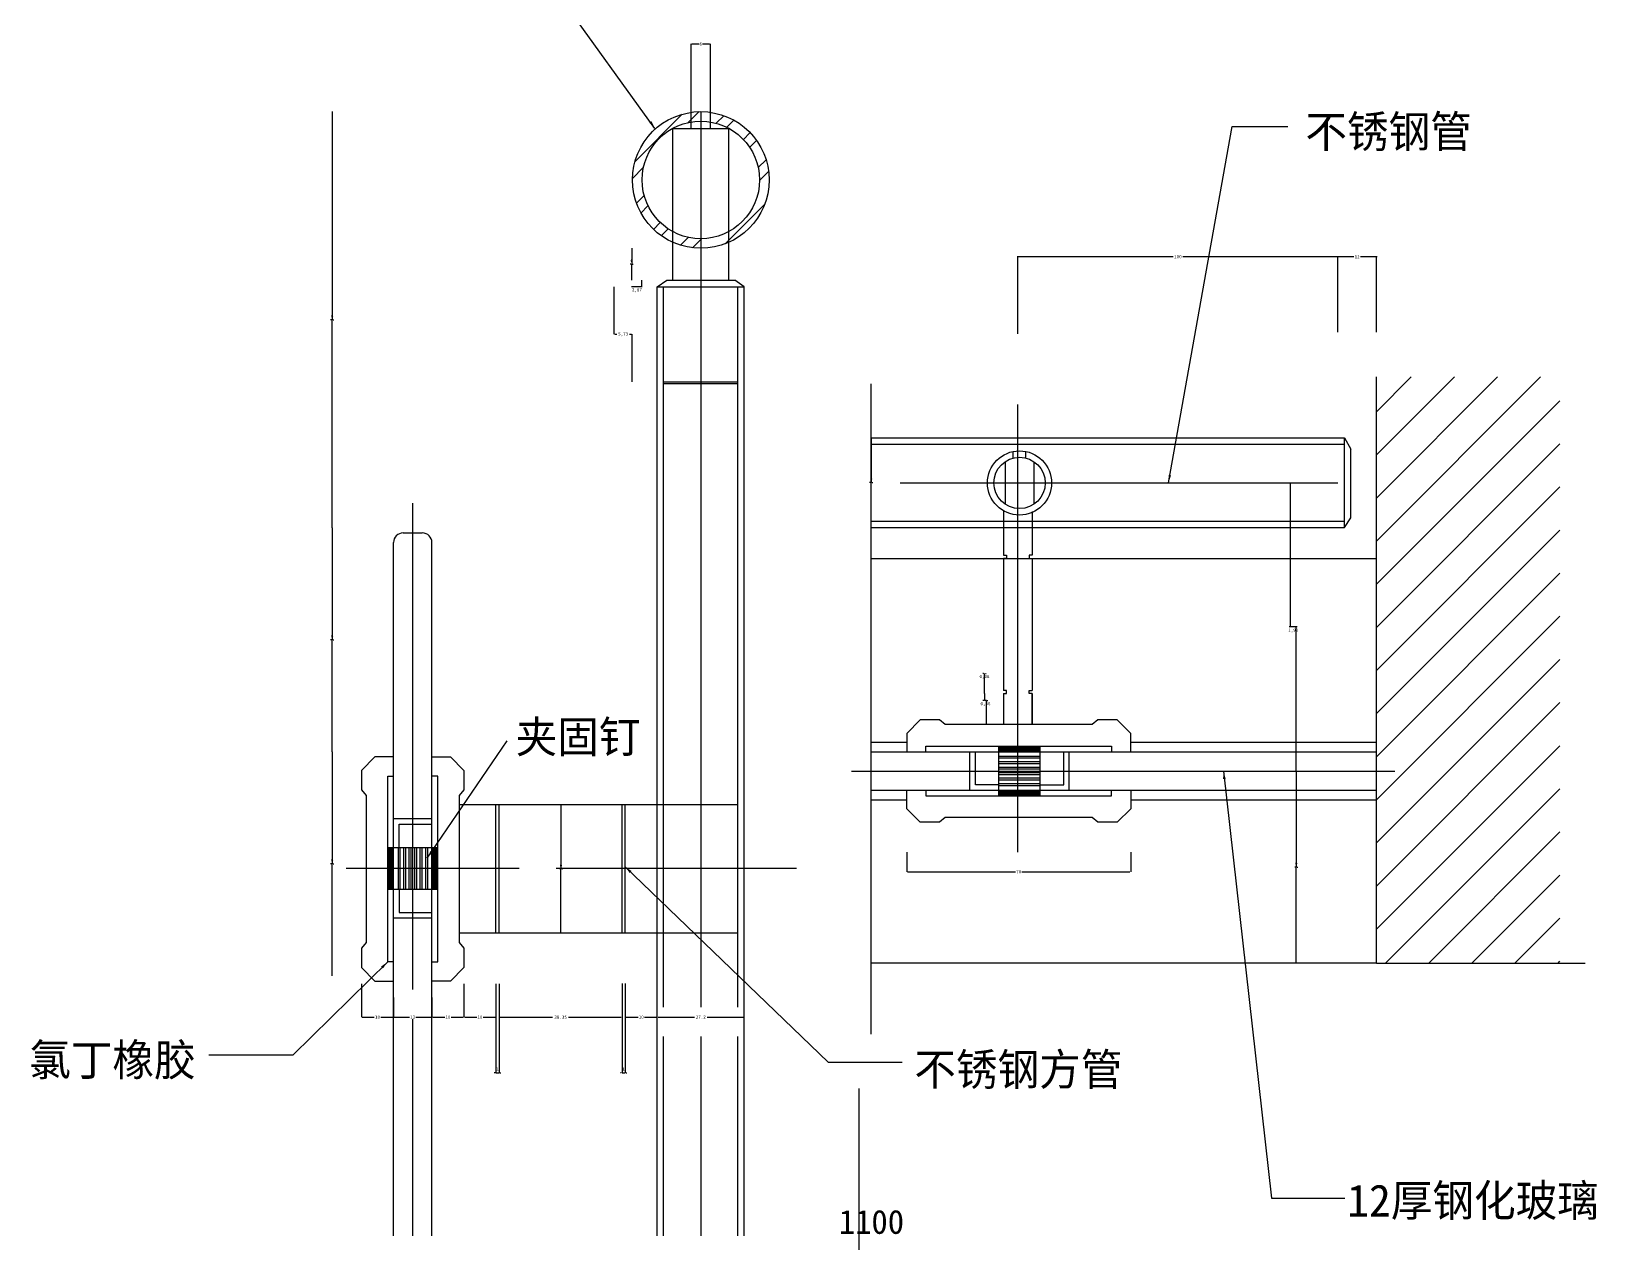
# Model space of a CAD drawing. Header units: metres. Extents: x 400 to 898, y 11 to 1185.
# Drawn here: x 399.7 to 888.8, y 398.4 to 777.2 of the extents above; entities that cross this region are included whole.
import ezdxf

# ---------------------------------------------------------------- set-up
doc = ezdxf.new("R2010")
doc.units = ezdxf.units.M
for name, color, linetype in [('2', 2, 'Continuous'), ('3', 3, 'Continuous'), ('4', 4, 'Continuous'), ('7', 7, 'Continuous'), ('BH', 3, 'Continuous'), ('DIM', 3, 'Continuous'), ('TEXT', 3, 'Continuous')]:
    doc.layers.add(name, color=color, linetype=linetype)
doc.dimstyles.get("Standard").update_dxf_attribs({"dimtxt": 2.5, "dimasz": 2.5, "dimexe": 1.25, "dimexo": 0.625, "dimtad": 1, "dimcen": 2.5, "dimazin": 3, "dimtfac": 1, "dimtmove": 0, "dimatfit": 3})

# ---------------------------------------------------------------- blocks, each defined once
blk = doc.blocks.new('*D21')
for p, q in [((502.88, 479.61), (502.88, 469.17)), ((512.88, 475.35), (512.88, 469.17)), ((503.13, 469.17), (506.88, 469.17)), ((508.88, 469.17), (512.63, 469.17))]:
    blk.add_line(p, q)
at = {"layer": 'Defpoints'}
for p in [(502.88, 479.61), (512.88, 475.35), (502.88, 469.17)]:
    blk.add_point(p, dxfattribs=at)
at = {"layer": 'DIM', "insert": (507.88, 469.17), "char_height": 1, "attachment_point": 5}
blk.add_mtext('10', dxfattribs=at)
blk = doc.blocks.new('*D22')
for p, q in [((512.88, 475.35), (512.88, 469.17)), ((524.88, 475.35), (524.88, 469.17)), ((513.13, 469.17), (517.88, 469.17)), ((519.88, 469.17), (524.63, 469.17))]:
    blk.add_line(p, q)
at = {"layer": 'Defpoints'}
for p in [(512.88, 475.35), (524.88, 475.35), (512.88, 469.17)]:
    blk.add_point(p, dxfattribs=at)
at = {"layer": 'DIM', "insert": (518.88, 469.17), "char_height": 1, "attachment_point": 5}
blk.add_mtext('12', dxfattribs=at)
blk = doc.blocks.new('*D26')
for p, q in [((493.74, 622.07), (493.74, 587.07)), ((493.49, 587.07), (493.24, 587.07)), ((493.74, 552.07), (493.74, 587.07)), ((493.74, 587.07), (493.74, 587.07)), ((493.99, 587.07), (494.24, 587.07))]:
    blk.add_line(p, q)
at = {"layer": 'Defpoints'}
for p in [(493.74, 622.07), (493.74, 587.07), (493.74, 552.07)]:
    blk.add_point(p, dxfattribs=at)
at = {"layer": 'DIM', "insert": (493.74, 588.195), "char_height": 1, "attachment_point": 5}
blk.add_mtext('0', dxfattribs=at)
blk = doc.blocks.new('*D27')
for p, q in [((493.74, 552.07), (493.74, 517.07)), ((493.49, 517.07), (493.24, 517.07)), ((493.74, 482.07), (493.74, 517.07)), ((493.74, 517.07), (493.74, 517.07)), ((493.99, 517.07), (494.24, 517.07))]:
    blk.add_line(p, q)
at = {"layer": 'Defpoints'}
for p in [(493.74, 552.07), (493.74, 517.07), (493.74, 482.07)]:
    blk.add_point(p, dxfattribs=at)
at = {"layer": 'DIM', "insert": (493.74, 518.195), "char_height": 1, "attachment_point": 5}
blk.add_mtext('0', dxfattribs=at)
blk = doc.blocks.new('*D28')
for p, q in [((493.74, 752.07), (493.74, 687.07)), ((493.49, 687.07), (493.24, 687.07)), ((493.74, 622.07), (493.74, 687.07)), ((493.74, 687.07), (493.74, 687.07)), ((493.99, 687.07), (494.24, 687.07))]:
    blk.add_line(p, q)
at = {"layer": 'Defpoints'}
for p in [(493.74, 752.07), (493.74, 687.07), (493.74, 622.07)]:
    blk.add_point(p, dxfattribs=at)
at = {"layer": 'DIM', "insert": (493.74, 688.195), "char_height": 1, "attachment_point": 5}
blk.add_mtext('0', dxfattribs=at)
blk = doc.blocks.new('*D30')
for p, q in [((673.2, 520.68), (673.2, 514.58)), ((743.2, 520.68), (743.2, 514.58)), ((673.45, 514.58), (707.2, 514.58)), ((709.2, 514.58), (742.95, 514.58))]:
    blk.add_line(p, q)
at = {"layer": 'Defpoints'}
for p in [(673.2, 520.68), (743.2, 520.68), (673.2, 514.58)]:
    blk.add_point(p, dxfattribs=at)
at = {"layer": 'DIM', "insert": (708.2, 514.58), "char_height": 1, "attachment_point": 5}
blk.add_mtext('70', dxfattribs=at)
blk = doc.blocks.new('*D31')
for p, q in [((697.28, 568.11), (697.03, 568.11)), ((697.53, 570.23), (697.53, 568.11)), ((698.09, 568.11), (697.53, 568.11)), ((698.09, 560.56), (698.09, 568.11)), ((698.34, 568.11), (698.59, 568.11))]:
    blk.add_line(p, q)
at = {"layer": 'Defpoints'}
for p in [(697.53, 570.23), (698.09, 568.11), (698.09, 560.56)]:
    blk.add_point(p, dxfattribs=at)
at = {"layer": 'DIM', "insert": (697.81, 566.985), "char_height": 1, "attachment_point": 5}
blk.add_mtext('0,56', dxfattribs=at)
blk = doc.blocks.new('*D32')
for p, q in [((697.22, 576.58), (696.97, 576.58)), ((697.47, 571.23), (697.47, 576.58)), ((697.53, 576.58), (697.47, 576.58)), ((697.53, 570.23), (697.53, 576.58)), ((697.78, 576.58), (698.03, 576.58))]:
    blk.add_line(p, q)
at = {"layer": 'Defpoints'}
for p in [(697.53, 576.58), (697.47, 571.23), (697.53, 570.23)]:
    blk.add_point(p, dxfattribs=at)
at = {"layer": 'DIM', "insert": (697.5, 575.455), "char_height": 1, "attachment_point": 5}
blk.add_mtext('0,06', dxfattribs=at)
blk = doc.blocks.new('*D33')
for p, q in [((605.88, 751.85), (605.88, 773.21)), ((606.13, 773.21), (608.38, 773.21)), ((609.38, 773.21), (611.63, 773.21)), ((611.88, 751.85), (611.88, 773.21))]:
    blk.add_line(p, q)
at = {"layer": 'Defpoints'}
for p in [(605.88, 773.21), (605.88, 751.85), (611.88, 751.85)]:
    blk.add_point(p, dxfattribs=at)
at = {"layer": 'DIM', "insert": (608.88, 773.21), "char_height": 1, "attachment_point": 5}
blk.add_mtext('6', dxfattribs=at)
blk = doc.blocks.new('*D34')
for p, q in [((595.28, 461.67), (595.28, 469.17)), ((595.53, 469.17), (606.88, 469.17)), ((610.88, 469.17), (622.23, 469.17)), ((622.48, 461.67), (622.48, 469.17))]:
    blk.add_line(p, q)
at = {"layer": 'Defpoints'}
for p in [(595.28, 469.17), (595.28, 461.67), (622.48, 461.67)]:
    blk.add_point(p, dxfattribs=at)
at = {"layer": 'DIM', "insert": (608.88, 469.17), "char_height": 1, "attachment_point": 5}
blk.add_mtext('27.2', dxfattribs=at)
blk = doc.blocks.new('*D35')
for p, q in [((565.2, 535.45), (565.2, 515.45)), ((564.95, 515.45), (564.7, 515.45)), ((565.2, 495.45), (565.2, 515.45)), ((565.2, 515.45), (565.2, 515.45)), ((565.45, 515.45), (565.7, 515.45))]:
    blk.add_line(p, q)
at = {"layer": 'Defpoints'}
for p in [(565.2, 535.45), (565.2, 515.45), (565.2, 495.45)]:
    blk.add_point(p, dxfattribs=at)
at = {"layer": 'DIM', "insert": (565.2, 516.575), "char_height": 1, "attachment_point": 5}
blk.add_mtext('0', dxfattribs=at)
blk = doc.blocks.new('*D36')
for p, q in [((584.28, 479.72), (584.28, 469.17)), ((545.88, 475.31), (545.88, 469.17)), ((546.13, 469.17), (562.58, 469.17)), ((567.58, 469.17), (584.03, 469.17))]:
    blk.add_line(p, q)
at = {"layer": 'Defpoints'}
for p in [(584.28, 479.72), (545.88, 475.31), (545.88, 469.17)]:
    blk.add_point(p, dxfattribs=at)
at = {"layer": 'DIM', "insert": (565.08, 469.17), "char_height": 1, "attachment_point": 5}
blk.add_mtext('38.35', dxfattribs=at)
blk = doc.blocks.new('*D37')
for p, q in [((534.88, 479.61), (534.88, 469.17)), ((524.88, 475.35), (524.88, 469.17)), ((525.13, 469.17), (528.88, 469.17)), ((530.88, 469.17), (534.63, 469.17))]:
    blk.add_line(p, q)
at = {"layer": 'Defpoints'}
for p in [(534.88, 479.61), (524.88, 475.35), (524.88, 469.17)]:
    blk.add_point(p, dxfattribs=at)
at = {"layer": 'DIM', "insert": (529.88, 469.17), "char_height": 1, "attachment_point": 5}
blk.add_mtext('10', dxfattribs=at)
blk = doc.blocks.new('*D38')
for p, q in [((534.88, 479.61), (534.88, 469.17)), ((544.88, 479.56), (544.88, 469.17)), ((535.13, 469.17), (538.88, 469.17)), ((540.88, 469.17), (544.63, 469.17))]:
    blk.add_line(p, q)
at = {"layer": 'Defpoints'}
for p in [(534.88, 479.61), (544.88, 479.56), (534.88, 469.17)]:
    blk.add_point(p, dxfattribs=at)
at = {"layer": 'DIM', "insert": (539.88, 469.17), "char_height": 1, "attachment_point": 5}
blk.add_mtext('10', dxfattribs=at)
blk = doc.blocks.new('*D39')
for p, q in [((545.88, 479.56), (545.88, 451.8)), ((544.88, 475.31), (544.88, 451.8)), ((544.63, 451.8), (544.38, 451.8)), ((544.88, 451.8), (545.88, 451.8)), ((546.13, 451.8), (546.38, 451.8))]:
    blk.add_line(p, q)
at = {"layer": 'Defpoints'}
for p in [(545.88, 479.56), (544.88, 475.31), (544.88, 451.8)]:
    blk.add_point(p, dxfattribs=at)
at = {"layer": 'DIM', "insert": (545.38, 452.925), "char_height": 1, "attachment_point": 5}
blk.add_mtext('1', dxfattribs=at)
blk = doc.blocks.new('*D40')
for p, q in [((585.28, 479.65), (585.28, 451.8)), ((584.28, 475.31), (584.28, 451.8)), ((584.03, 451.8), (583.78, 451.8)), ((584.28, 451.8), (585.28, 451.8)), ((585.53, 451.8), (585.78, 451.8))]:
    blk.add_line(p, q)
at = {"layer": 'Defpoints'}
for p in [(585.28, 479.65), (584.28, 475.31), (584.28, 451.8)]:
    blk.add_point(p, dxfattribs=at)
at = {"layer": 'DIM', "insert": (584.78, 452.925), "char_height": 1, "attachment_point": 5}
blk.add_mtext('1', dxfattribs=at)
blk = doc.blocks.new('*D41')
for p, q in [((585.28, 475.31), (585.28, 469.17)), ((585.53, 469.17), (589.28, 469.17)), ((591.28, 469.17), (595.03, 469.17)), ((595.28, 461.67), (595.28, 469.17))]:
    blk.add_line(p, q)
at = {"layer": 'Defpoints'}
for p in [(585.28, 475.31), (585.28, 469.17), (595.28, 461.67)]:
    blk.add_point(p, dxfattribs=at)
at = {"layer": 'DIM', "insert": (590.28, 469.17), "char_height": 1, "attachment_point": 5}
blk.add_mtext('10', dxfattribs=at)
blk = doc.blocks.new('*D42')
for p, q in [((581.76, 697.38), (581.76, 682.5)), ((582.01, 682.5), (582.625, 682.5)), ((586.625, 682.5), (587.24, 682.5)), ((587.49, 667.63), (587.49, 682.5))]:
    blk.add_line(p, q)
at = {"layer": 'Defpoints'}
for p in [(581.76, 697.38), (581.76, 682.5), (587.49, 667.63)]:
    blk.add_point(p, dxfattribs=at)
at = {"layer": 'DIM', "insert": (584.625, 682.5), "char_height": 1, "attachment_point": 5}
blk.add_mtext('5,73', dxfattribs=at)
blk = doc.blocks.new('*D43')
for p, q in [((587.29, 709.37), (587.29, 704.37)), ((587.04, 704.37), (586.79, 704.37)), ((587.29, 699.38), (587.29, 704.37)), ((587.29, 704.37), (587.29, 704.37)), ((587.54, 704.37), (587.79, 704.37))]:
    blk.add_line(p, q)
at = {"layer": 'Defpoints'}
for p in [(587.29, 709.37), (587.29, 704.37), (587.29, 699.38)]:
    blk.add_point(p, dxfattribs=at)
at = {"layer": 'DIM', "insert": (587.29, 705.495), "char_height": 1, "attachment_point": 5}
blk.add_mtext('0', dxfattribs=at)
blk = doc.blocks.new('*D44')
for p, q in [((590.36, 699.38), (590.36, 697.38)), ((590.61, 697.38), (587.24, 697.38)), ((587.49, 697.38), (587.49, 697.38))]:
    blk.add_line(p, q)
at = {"layer": 'Defpoints'}
for p in [(590.36, 699.38), (587.49, 697.38), (590.36, 697.38)]:
    blk.add_point(p, dxfattribs=at)
at = {"layer": 'DIM', "insert": (588.925, 696.255), "char_height": 1, "attachment_point": 5}
blk.add_mtext('2,87', dxfattribs=at)
blk = doc.blocks.new('*D45')
for p, q in [((662.13, 650.16), (662.13, 636.16)), ((661.88, 636.16), (661.63, 636.16)), ((662.13, 622.16), (662.13, 636.16)), ((662.13, 636.16), (662.13, 636.16)), ((662.38, 636.16), (662.63, 636.16))]:
    blk.add_line(p, q)
at = {"layer": 'Defpoints'}
for p in [(662.13, 650.16), (662.13, 636.16), (662.13, 622.16)]:
    blk.add_point(p, dxfattribs=at)
at = {"layer": 'BH', "insert": (662.13, 637.285), "char_height": 1, "attachment_point": 5}
blk.add_mtext('0', dxfattribs=at)
blk = doc.blocks.new('*D46')
for p, q in [((794.91, 546.06), (794.91, 516.06)), ((794.66, 516.06), (794.41, 516.06)), ((794.91, 486.06), (794.91, 516.06)), ((794.91, 516.06), (794.91, 516.06)), ((795.16, 516.06), (795.41, 516.06))]:
    blk.add_line(p, q)
at = {"layer": 'Defpoints'}
for p in [(794.91, 546.06), (794.91, 516.06), (794.91, 486.06)]:
    blk.add_point(p, dxfattribs=at)
at = {"layer": 'DIM', "insert": (794.91, 517.185), "char_height": 1, "attachment_point": 5}
blk.add_mtext('0', dxfattribs=at)
blk = doc.blocks.new('*D47')
for p, q in [((756.43, 706.73), (707.68, 706.73)), ((707.93, 682.61), (707.93, 706.73)), ((808.18, 706.73), (759.43, 706.73)), ((807.93, 683.18), (807.93, 706.73))]:
    blk.add_line(p, q)
at = {"layer": 'Defpoints'}
for p in [(807.93, 706.73), (707.93, 682.61), (807.93, 683.18)]:
    blk.add_point(p, dxfattribs=at)
at = {"layer": 'DIM', "insert": (757.93, 706.73), "char_height": 1, "attachment_point": 5}
blk.add_mtext('100', dxfattribs=at)
blk = doc.blocks.new('*D48')
for p, q in [((792.99, 636.06), (792.99, 591.06)), ((795.16, 591.06), (792.74, 591.06)), ((794.91, 546.06), (794.91, 591.06))]:
    blk.add_line(p, q)
at = {"layer": 'Defpoints'}
for p in [(792.99, 636.06), (794.91, 591.06), (794.91, 546.06)]:
    blk.add_point(p, dxfattribs=at)
at = {"layer": 'DIM', "insert": (793.95, 589.935), "char_height": 1, "attachment_point": 5}
blk.add_mtext('1,92', dxfattribs=at)
blk = doc.blocks.new('*D49')
for p, q in [((812.93, 706.73), (807.68, 706.73)), ((807.93, 683.18), (807.93, 706.73)), ((820.18, 706.73), (814.93, 706.73)), ((819.93, 683.18), (819.93, 706.73))]:
    blk.add_line(p, q)
at = {"layer": 'Defpoints'}
for p in [(819.93, 706.73), (807.93, 683.18), (819.93, 683.18)]:
    blk.add_point(p, dxfattribs=at)
at = {"layer": 'DIM', "insert": (813.93, 706.73), "char_height": 1, "attachment_point": 5}
blk.add_mtext('12', dxfattribs=at)

msp = doc.modelspace()

# ---------------------------------------------------------------- hatches: boundary and pattern name
at = {"layer": 'BH'}
h = msp.add_hatch(dxfattribs=at)
h.set_pattern_fill('ANSI32')
h.paths.add_polyline_path([(587.53, 730.72, 0.3), (600.13, 711.24), (600.13, 714.59, -0.28), (590.53, 730.72, -0.37), (605.88, 748.82), (605.88, 751.86, 0.37)])
h.paths.add_polyline_path([(627.23, 730.72, -0.28), (617.63, 714.59), (617.63, 711.24, 0.3), (630.23, 730.72, 0.37), (611.88, 751.86), (611.88, 748.82, -0.37)])
h.paths.add_polyline_path([(608.88, 712.37), (608.88, 709.37, 0.11), (617.63, 711.24), (617.63, 714.59, -0.12)])
h.paths.add_polyline_path([(600.13, 714.59), (600.13, 711.24, 0.11), (608.88, 709.37), (608.88, 712.37, -0.12)])
h.paths.add_polyline_path([(608.88, 752.07, 0.04), (605.88, 751.86), (605.88, 748.82, -0.04), (608.88, 749.07)])
h.paths.add_polyline_path([(608.88, 752.07), (608.88, 749.07, -0.04), (611.88, 748.82), (611.88, 751.86, 0.04)])
h = msp.add_hatch(dxfattribs=at)
h.set_pattern_fill('ANSI31', scale=3)
h.paths.add_polyline_path([(877.27, 486.06), (819.93, 486.06), (819.93, 669.19), (877.27, 669.19)])
h = msp.add_hatch(dxfattribs=at)
h.set_pattern_fill('SOLID')
h.paths.add_polyline_path([(708.45, 540.06), (708.45, 538.26), (701.95, 538.26), (701.95, 540.06)])
h.paths.add_polyline_path([(714.95, 540.06), (714.95, 538.26), (708.45, 538.26), (708.45, 540.06)])
h.paths.add_polyline_path([(714.95, 553.86), (714.95, 552.06), (708.45, 552.06), (708.45, 553.86)])
h.paths.add_polyline_path([(708.45, 553.86), (708.45, 552.06), (701.95, 552.06), (701.95, 553.86)])
h = msp.add_hatch(dxfattribs=at)
h.set_pattern_fill('SOLID')
h.paths.add_polyline_path([(512.88, 515.7), (511.08, 515.7), (511.08, 509.2), (512.88, 509.2)])
h.paths.add_polyline_path([(512.88, 522.2), (511.08, 522.2), (511.08, 515.7), (512.88, 515.7)])
h.paths.add_polyline_path([(526.68, 522.2), (524.88, 522.2), (524.88, 515.7), (526.68, 515.7)])
h.paths.add_polyline_path([(526.68, 515.7), (524.88, 515.7), (524.88, 509.2), (526.68, 509.2)])

# ---------------------------------------------------------------- linework, layer by layer
at = {"layer": '2'}
msp.add_line((819.93, 486.06), (885.21, 486.06), dxfattribs=at)
msp.add_lwpolyline([(819.93, 486.06), (819.93, 669.19)], dxfattribs=at)
at = {"layer": '3'}
for p, q in [((608.88, 752.07), (608.88, 472.3)), ((597.28, 667.63), (620.48, 667.63)), ((597.28, 667.13), (620.48, 667.13)), ((707.93, 520.7), (707.93, 660.58)), ((671.12, 636.06), (807.93, 636.06)), ((518.88, 477.78), (518.88, 629.72)), ((662.13, 612.46), (819.93, 612.46)), ((662.13, 555.06), (673.2, 555.06)), ((743.2, 555.06), (819.93, 555.06)), ((692.95, 540.06), (692.95, 552.06)), ((694.65, 541.78), (694.65, 552.06)), ((722.25, 541.78), (722.25, 552.06)), ((723.95, 540.06), (723.95, 552.06)), ((656.01, 546.06), (825.75, 546.06)), ((701.95, 541.78), (694.65, 541.78)), ((714.95, 541.78), (722.25, 541.78)), ((584.28, 495.45), (584.28, 535.45)), ((585.28, 495.45), (585.28, 535.45)), ((662.13, 537.06), (673.2, 537.06)), ((743.2, 537.06), (819.93, 537.06)), ((512.88, 531.2), (524.88, 531.2)), ((514.61, 522.2), (514.61, 529.5)), ((514.61, 529.5), (524.88, 529.5)), ((498.08, 515.7), (552.19, 515.7)), ((563.7, 515.7), (638.76, 515.7)), ((514.61, 509.2), (514.61, 501.9)), ((512.88, 500.2), (524.88, 500.2)), ((514.61, 501.9), (524.88, 501.9)), ((518.88, 400.84), (518.88, 468.57)), ((608.88, 463.14), (608.88, 400.84)), ((658.23, 446.83), (658.23, 217.2))]:
    msp.add_line(p, q, dxfattribs=at)
at = {"layer": '4'}
for p, q in [((600.13, 746.85), (617.63, 746.85)), ((600.13, 699.38), (600.13, 746.85)), ((617.63, 699.38), (617.63, 746.85)), ((595.28, 697.38), (598.28, 699.38)), ((598.28, 699.38), (619.48, 699.38)), ((622.48, 697.38), (619.48, 699.38)), ((595.28, 400.84), (595.28, 697.38)), ((622.48, 400.84), (622.48, 697.38)), ((662.13, 650.16), (809.93, 650.16)), ((809.93, 650.16), (811.93, 646.66)), ((811.93, 625.16), (811.93, 646.66)), ((703.43, 627.11), (703.43, 613.46)), ((712.43, 627.11), (712.43, 613.46)), ((662.13, 622.16), (809.93, 622.16)), ((809.93, 622.16), (811.93, 625.16)), ((512.88, 400.84), (512.88, 617.45)), ((515.88, 620.45), (521.88, 620.45)), ((524.88, 400.84), (524.88, 617.45)), ((703.43, 612.46), (703.43, 571.23)), ((712.43, 612.46), (712.43, 571.23)), ((703.43, 570.23), (703.43, 560.56)), ((712.43, 570.23), (712.43, 560.56)), ((701.95, 538.26), (701.95, 553.86)), ((714.95, 538.26), (714.95, 553.86)), ((662.13, 552.06), (819.93, 552.06)), ((662.13, 540.06), (819.93, 540.06)), ((620.48, 535.45), (533.38, 535.45)), ((511.08, 522.2), (526.68, 522.2)), ((511.08, 509.2), (526.68, 509.2)), ((620.48, 495.45), (533.38, 495.45))]:
    msp.add_line(p, q, dxfattribs=at)
for points in [[(703.43, 613.46), (703.43, 613.46), (704.43, 613.46), (704.43, 612.46), (703.43, 612.46)], [(712.43, 613.46), (712.43, 613.46), (711.43, 613.46), (711.43, 612.46), (712.43, 612.46)], [(703.43, 570.23), (703.43, 570.23), (704.43, 570.23), (704.43, 571.23), (703.43, 571.23)], [(712.43, 560.56), (712.43, 570.23), (711.43, 570.23), (711.43, 571.23), (712.43, 571.23)], [(743.2, 552.06), (743.2, 557.83), (738.94, 562.06), (732.94, 562.06), (731.16, 560.56), (685.25, 560.56), (683.46, 562.06), (677.46, 562.06), (673.2, 557.83), (673.2, 552.06)], [(512.88, 550.45), (507.1, 550.45), (502.88, 546.19), (502.88, 540.19), (504.38, 538.4), (504.38, 492.49), (502.88, 490.71), (502.88, 484.71), (507.1, 480.45), (512.88, 480.45)], [(524.88, 550.45), (530.65, 550.45), (534.88, 546.19), (534.88, 540.19), (533.38, 538.4), (533.38, 492.49), (534.88, 490.71), (534.88, 484.71), (530.65, 480.45), (524.88, 480.45)], [(743.2, 540.06), (743.2, 534.28), (738.94, 530.06), (732.94, 530.06), (731.16, 531.56), (685.25, 531.56), (683.46, 530.06), (677.46, 530.06), (673.2, 534.28), (673.2, 540.06)]]:
    msp.add_lwpolyline(points, dxfattribs=at)
for centre, radius in [((608.88, 730.72), 21.35), ((708.45, 636.06), 10.02)]:
    msp.add_circle(centre, radius, dxfattribs=at)
for centre, start, end in [((515.88, 617.45), 90, 180), ((521.88, 617.45), 360, 90)]:
    msp.add_arc(centre, 3, start, end, dxfattribs=at)
at = {"layer": '7'}
for p, q in [((605.88, 746.85), (605.88, 751.86)), ((611.88, 746.85), (611.88, 751.86)), ((595.28, 697.38), (622.48, 697.38)), ((597.28, 472.3), (597.28, 697.38)), ((620.48, 472.3), (620.48, 697.38)), ((662.13, 648.16), (809.93, 648.16)), ((706.45, 643.82), (706.45, 645.87)), ((710.45, 643.82), (710.45, 645.87)), ((809.93, 622.16), (809.93, 650.16)), ((662.13, 624.16), (809.93, 624.16)), ((819.93, 486.06), (662.13, 486.06)), ((597.28, 400.84), (597.28, 463.14)), ((620.48, 400.84), (620.48, 463.14))]:
    msp.add_line(p, q, dxfattribs=at)
for points in [[(679.2, 552.06), (679.2, 553.86), (737.2, 553.86), (737.2, 552.06)], [(512.88, 486.45), (511.08, 486.45), (511.08, 544.45), (512.88, 544.45)], [(524.88, 486.45), (526.68, 486.45), (526.68, 544.45), (524.88, 544.45)], [(679.2, 540.06), (679.2, 538.26), (737.2, 538.26), (737.2, 540.06)]]:
    msp.add_lwpolyline(points, dxfattribs=at)
for centre, radius in [((608.88, 730.72), 18.35), ((708.45, 636.06), 8.02)]:
    msp.add_circle(centre, radius, dxfattribs=at)
at = {"layer": 'BH'}
for p, q in [((714.95, 550.64), (701.95, 550.64)), ((714.95, 550.04), (701.95, 550.04)), ((714.95, 548.93), (701.95, 548.93)), ((714.95, 548.33), (701.95, 548.33)), ((714.95, 547.21), (701.95, 547.21)), ((714.95, 546.61), (701.95, 546.61)), ((714.95, 545.5), (701.95, 545.5)), ((714.95, 544.9), (701.95, 544.9)), ((714.95, 543.78), (701.95, 543.78)), ((714.95, 543.18), (701.95, 543.18)), ((714.95, 542.07), (701.95, 542.07)), ((714.95, 541.47), (701.95, 541.47)), ((544.88, 495.45), (544.88, 535.45)), ((545.88, 495.45), (545.88, 535.45)), ((514.29, 522.2), (514.29, 509.2)), ((514.89, 522.2), (514.89, 509.2)), ((516.01, 522.2), (516.01, 509.2)), ((516.61, 522.2), (516.61, 509.2)), ((517.72, 522.2), (517.72, 509.2)), ((518.32, 522.2), (518.32, 509.2)), ((519.43, 522.2), (519.43, 509.2)), ((520.03, 522.2), (520.03, 509.2)), ((521.15, 522.2), (521.15, 509.2)), ((521.75, 522.2), (521.75, 509.2)), ((522.86, 522.2), (522.86, 509.2)), ((523.46, 522.2), (523.46, 509.2))]:
    msp.add_line(p, q, dxfattribs=at)
at = {"layer": 'DIM'}
for p, q in [((662.13, 463.84), (662.13, 667.06)), ((703.95, 642.69), (703.95, 629.42)), ((712.95, 642.69), (712.95, 629.42))]:
    msp.add_line(p, q, dxfattribs=at)

# ---------------------------------------------------------------- texts
at = {"layer": '3', "insert": (651.98, 408.96), "char_height": 7.5, "attachment_point": 1}
msp.add_mtext('\\A1;1100', dxfattribs=at)
at = {"layer": 'TEXT'}
for s, p in [('不锈钢管', (797.75, 740.84)), ('夹固钉', (551.04, 551.74)), ('氯丁橡胶', (399.07, 450.8)), ('不锈钢方管', (675.59, 447.84)), ('12厚钢化玻璃', (810.83, 406.88))]:
    msp.add_text(s, height=10, dxfattribs=at).set_placement(p)

# ---------------------------------------------------------------- dimensions: what is measured, and where the dimension line sits
at = {"layer": 'BH'}
dim = msp.add_linear_dim(base=(662.13, 636.16), p1=(662.13, 650.16), p2=(662.13, 622.16), dimstyle='Standard', dxfattribs=at)
dim.commit()
dim.dimension.update_dxf_attribs({"geometry": '*D45', "text_midpoint": (662.13, 637.285)})
at = {"layer": 'DIM'}
for base, p1, p2, picture, middle in [((605.88, 773.21), (605.88, 751.85), (611.88, 751.85), '*D33', (608.88, 773.21)), ((493.74, 687.07), (493.74, 752.07), (493.74, 622.07), '*D28', (493.74, 688.195)), ((587.29, 704.37), (587.29, 709.37), (587.29, 699.38), '*D43', (587.29, 705.495)), ((807.93, 706.73), (807.93, 683.18), (707.93, 682.61), '*D47', (757.93, 706.73)), ((819.93, 706.73), (819.93, 683.18), (807.93, 683.18), '*D49', (813.93, 706.73)), ((590.36, 697.38), (590.36, 699.38), (587.49, 697.38), '*D44', (588.925, 696.255)), ((581.76, 682.5), (581.76, 697.38), (587.49, 667.63), '*D42', (584.625, 682.5)), ((794.91, 591.06), (794.91, 546.06), (792.99, 636.06), '*D48', (793.95, 589.935)), ((493.74, 587.07), (493.74, 622.07), (493.74, 552.07), '*D26', (493.74, 588.195)), ((697.53, 576.58), (697.53, 570.23), (697.47, 571.23), '*D32', (697.5, 575.455)), ((698.09, 568.11), (698.09, 560.56), (697.53, 570.23), '*D31', (697.81, 566.985)), ((493.74, 517.07), (493.74, 552.07), (493.74, 482.07), '*D27', (493.74, 518.195)), ((794.91, 516.06), (794.91, 486.06), (794.91, 546.06), '*D46', (794.91, 517.185)), ((565.2, 515.45), (565.2, 535.45), (565.2, 495.45), '*D35', (565.2, 516.575)), ((673.2, 514.58), (673.2, 520.68), (743.2, 520.68), '*D30', (708.2, 514.58)), ((502.88, 469.17), (502.88, 479.61), (512.88, 475.35), '*D21', (507.88, 469.17)), ((524.88, 469.17), (524.88, 475.35), (534.88, 479.61), '*D37', (529.88, 469.17)), ((534.88, 469.17), (534.88, 479.61), (544.88, 479.56), '*D38', (539.88, 469.17)), ((544.88, 451.8), (544.88, 475.31), (545.88, 479.56), '*D39', (545.38, 452.925)), ((584.28, 451.8), (584.28, 475.31), (585.28, 479.65), '*D40', (584.78, 452.925)), ((512.88, 469.17), (512.88, 475.35), (524.88, 475.35), '*D22', (518.88, 469.17)), ((585.28, 469.17), (585.28, 475.31), (595.28, 461.67), '*D41', (590.28, 469.17))]:
    dim = msp.add_linear_dim(base=base, p1=p1, p2=p2, dimstyle='Standard', dxfattribs=at)
    dim.commit()
    dim.dimension.update_dxf_attribs({"geometry": picture, "text_midpoint": middle})
for base, p1, p2, text, picture, middle in [((545.88, 469.17), (545.88, 475.31), (584.28, 479.72), '38.35', '*D36', (565.08, 469.17)), ((595.28, 469.17), (595.28, 461.67), (622.48, 461.67), '27.2', '*D34', (608.88, 469.17))]:
    dim = msp.add_linear_dim(base=base, p1=p1, p2=p2, text=text, dimstyle='Standard', dxfattribs=at)
    dim.commit()
    dim.dimension.update_dxf_attribs({"geometry": picture, "text_midpoint": middle})

# ---------------------------------------------------------------- leaders
at = {"layer": 'BH'}
for points in [[(754.97, 636.06), (774.9, 747.38), (792.23, 747.38)], [(772.17, 546.06), (787.14, 412.6), (810.11, 412.6)]]:
    msp.add_leader(points, dimstyle='Standard', dxfattribs=at)
at = {"layer": 'DIM'}
for points in [[(594.57, 746.82), (565.25, 787.5)], [(523.38, 518.79), (548.43, 555.44)], [(585.16, 516.24), (648.62, 455.12), (671.8, 455.12)], [(511.08, 486.45), (481.45, 457.26), (455.22, 457.26)]]:
    msp.add_leader(points, dimstyle='Standard', dxfattribs=at)

doc.saveas('drawing.dxf')
